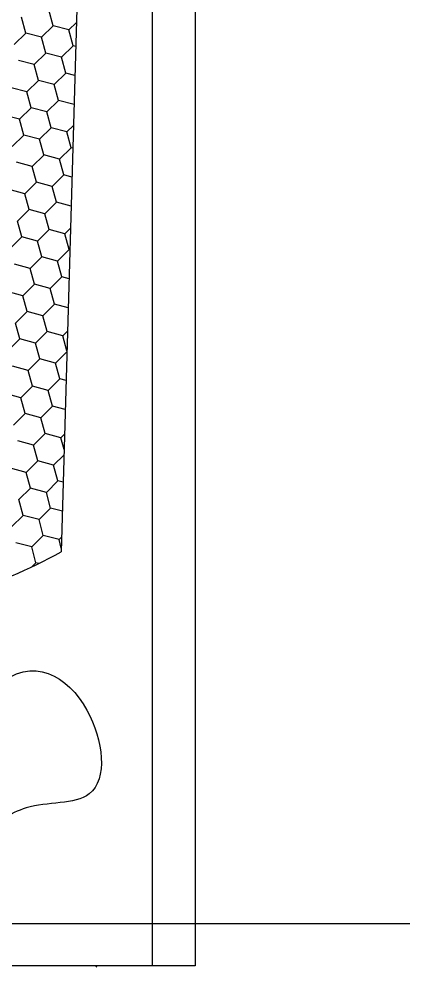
# Model space of a CAD drawing. Header units: inches. Extents: x 11.6 to 54.1, y 10.7 to 35.5.
# Drawn here: x 39.5811 to 39.7573, y 31.3981 to 31.8336 of the extents above; entities that cross this region are included whole.
import ezdxf

# ---------------------------------------------------------------- set-up
doc = ezdxf.new("R2010")
doc.units = ezdxf.units.IN
doc.header["$MEASUREMENT"] = 0
doc.layers.add('02', color=2, linetype='Continuous')
doc.layers.add('1', color=1, linetype='Continuous')

msp = doc.modelspace()

# ---------------------------------------------------------------- linework, layer by layer
at = {"layer": '02'}
for p, q in [((39.64216285139374, 32.49814949224543), (39.64216285139374, 31.39858789502483)), ((39.66185118291579, 32.49814949224543), (39.66185118291579, 31.39858789502483)), ((39.62381216055766, 32.40781655326151), (39.60044602990202, 31.58881997418081)), ((39.59669707423128, 31.83052314275716), (39.59475593139469, 31.83776758645269)), ((39.58414932979323, 31.82716098474936), (39.58220818695664, 31.83440542844488)), ((39.59139363664254, 31.82521959752791), (39.59669693744328, 31.83052289838685)), ((39.60394123788975, 31.82858199620983), (39.59669679425243, 31.83052313904642)), ((39.6039413810806, 31.82858175557936), (39.60738471894111, 31.83202509342533)), ((39.57884589208808, 31.821857439491), (39.58414919288881, 31.82716074034994)), ((39.59139349333528, 31.82521983821658), (39.58414904969796, 31.82716098105317)), ((39.6058826608216, 31.82133755621049), (39.60394151798501, 31.82858199990602)), ((39.59333491626713, 31.81797539820269), (39.59139377343055, 31.82521984189822)), ((39.58803147856198, 31.81267185300254), (39.59333477947913, 31.81797515386148)), ((39.6005790799256, 31.81603425171357), (39.59333463628828, 31.81797539455016)), ((39.60057922311645, 31.81603401103945), (39.60588252391718, 31.82133731189839)), ((39.60707071689941, 31.82101913882667), (39.60588238072634, 31.82133755254341)), ((39.58803133537113, 31.81267209372032), (39.5807868916174, 31.81461323655691)), ((39.60252050274104, 31.80878981165603), (39.60057935990445, 31.81603425535155)), ((39.58997275830298, 31.80542765366278), (39.5880316154664, 31.8126720973583)), ((39.59721706503588, 31.80348626649953), (39.60252036583662, 31.80878956735847)), ((39.60668993588589, 31.80767253679238), (39.60252022276219, 31.80878980804715)), ((39.58466932048142, 31.80012410846263), (39.58997262139857, 31.80542740932157)), ((39.59721692196145, 31.80348650721731), (39.58997247820772, 31.8054276500539)), ((39.58466917740699, 31.80012434922406), (39.57742473365325, 31.80206549206065)), ((39.58661060022242, 31.79287990910831), (39.58466945738584, 31.80012435280383)), ((39.59915834477689, 31.79624206711611), (39.5972172019403, 31.80348651081164)), ((39.59385490707174, 31.79093852195962), (39.59915820787247, 31.79624182281856)), ((39.60630915463954, 31.79432593475809), (39.59915806479804, 31.79624206353634)), ((39.58130716240085, 31.78757636392271), (39.586610463318, 31.79287966478165)), ((39.59385476388089, 31.7909387627065), (39.58661032024357, 31.79287990554309)), ((39.58130701932642, 31.78757660471325), (39.5740625756891, 31.78951774754984)), ((39.58324844225827, 31.78033216455384), (39.58130729942169, 31.78757660824937)), ((39.59579618681274, 31.78369432256164), (39.59385504397616, 31.79093876625717)), ((39.59049274899117, 31.7783907774197), (39.59579604979191, 31.78369407827864)), ((39.60304035047121, 31.78175317620349), (39.59579590671748, 31.78369431904008)), ((39.60304049354564, 31.78175293547116), (39.6060359042469, 31.78474834621608)), ((39.57794500443671, 31.77502861938279), (39.58324830523744, 31.78033192024174)), ((39.59049260591674, 31.77839101821024), (39.58324816216301, 31.78033216104683)), ((39.59243402873218, 31.77114657802173), (39.59049288589559, 31.77839102171725)), ((39.60498177328665, 31.77450873601498), (39.60304063045006, 31.78175317971051)), ((39.59967833546508, 31.76920519093125), (39.60498163626581, 31.77450849179019)), ((39.60573798300285, 31.77430603173576), (39.6049814933078, 31.77450873252252)), ((39.58713059091061, 31.76584303289434), (39.59243389182776, 31.77114633375328)), ((39.59967819239065, 31.76920543169268), (39.59243374875333, 31.77114657452927)), ((39.5871304479526, 31.76584327369943), (39.57988600419886, 31.76778441653602)), ((39.58907187076803, 31.75859883346726), (39.58713072793145, 31.76584327716279)), ((39.6016196153225, 31.76196099147506), (39.59967847248591, 31.76920543517059)), ((39.59631617738452, 31.75665744639133), (39.60161947830166, 31.76196074725027)), ((39.60535720187291, 31.76095942970147), (39.60161933522723, 31.76196098802626)), ((39.58376843283005, 31.75329528835442), (39.5890717337472, 31.75859858921336)), ((39.5963160344265, 31.75665768719642), (39.58907159078918, 31.75859883003301)), ((39.59825745724194, 31.7494132469206), (39.59631631440535, 31.75665769061612)), ((39.58376828987203, 31.75329552920317), (39.57652384623471, 31.75523667203976)), ((39.58570971280388, 31.74605108891279), (39.5837685699673, 31.75329553260832)), ((39.59295401942037, 31.74410970186597), (39.5982573202211, 31.74941300272491)), ((39.60497642074298, 31.74761282766718), (39.59825717726309, 31.74941324353)), ((39.5804062748659, 31.74074754381451), (39.58570957566663, 31.74605084467345)), ((39.59295387646235, 31.74410994270016), (39.58570943270862, 31.74605108553675)), ((39.59489529927779, 31.73686550238068), (39.5929541564412, 31.74410994607621)), ((39.58234755483974, 31.73350334437288), (39.58040641200315, 31.7407477880684)), ((39.58959186133981, 31.73156195732605), (39.59489516225695, 31.73686525818499)), ((39.60213946293626, 31.7349243561826), (39.59489501929894, 31.73686549903374)), ((39.60213960589427, 31.73492411536296), (39.60468708955269, 31.73747159899227)), ((39.60408088586811, 31.72767991583402), (39.60213974291511, 31.73492435952954)), ((39.57704411678534, 31.72819979928914), (39.58234741770249, 31.73350310014808)), ((39.58959171838179, 31.73156219818935), (39.58234727474447, 31.73350334104049)), ((39.59153314131364, 31.72431775782621), (39.58959199847705, 31.73156220152174)), ((39.59877744781371, 31.72237637083759), (39.60408074873086, 31.72767967169654)), ((39.60440524898987, 31.7275929246303), (39.60408060588926, 31.72767991251618)), ((39.58622970325924, 31.71901421278613), (39.59153300417639, 31.72431751364508)), ((39.59877730497211, 31.72237661168634), (39.59153286121838, 31.72431775452293)), ((39.60071872778754, 31.71513217127955), (39.59877758495096, 31.72237661497508)), ((39.58622956041764, 31.71901445369309), (39.57898511678032, 31.72095559652968)), ((39.58817098334949, 31.71177001327175), (39.58622984051291, 31.71901445696727)), ((39.59541528984956, 31.70982862629768), (39.6007185906503, 31.71513192715662)), ((39.60402446785994, 31.71424632261056), (39.6007184478087, 31.71513216801992)), ((39.58286754529509, 31.70646646826077), (39.58817084609583, 31.71176976911971)), ((39.59541514700796, 31.70982886719008), (39.58817070325423, 31.71177001002667)), ((39.5973565698234, 31.70258442673963), (39.59541542698681, 31.70982887043516)), ((39.58286740245349, 31.70646670919683), (39.57562295869976, 31.70840785203342)), ((39.58480882538534, 31.69922226873183), (39.58286768254876, 31.70646671242736)), ((39.592053131769, 31.69728088175776), (39.59735643256973, 31.7025841826167)), ((39.60364368673, 31.70089972057627), (39.59735628984455, 31.70258442350911)), ((39.57950538721453, 31.69391872372086), (39.58480868801526, 31.6992220245798)), ((39.5920529889274, 31.69728112267927), (39.58480854529008, 31.69922226551586)), ((39.59399441185925, 31.69003668218517), (39.59205326902266, 31.69728112588069)), ((39.58144666730478, 31.68667452417736), (39.5795055244682, 31.69391896787289)), ((39.58869097368844, 31.68473313721785), (39.59399427460558, 31.69003643807679)), ((39.60123857551772, 31.68809553617626), (39.59399413176398, 31.69003667901285)), ((39.6012387182429, 31.68809529525475), (39.60333827474206, 31.69019485178302)), ((39.60308211761113, 31.68121639166799), (39.60123885549657, 31.68809553934858)), ((39.57614322913397, 31.68137097918094), (39.58144653005112, 31.68667428003988)), ((39.58869083096325, 31.68473337818301), (39.58144638720952, 31.6866745210196)), ((39.5906322538951, 31.6774889376307), (39.58869111105852, 31.68473338132623)), ((39.59787656016234, 31.67554755072939), (39.60306851180322, 31.68073950234117)), ((39.58532867288269, 31.67218563368675), (39.57808422924537, 31.67412677652334)), ((39.58532881560787, 31.67218539267793), (39.59063211652502, 31.67748869353687)), ((39.59787641755357, 31.67554779168), (39.59063197379984, 31.67748893451659)), ((39.59981784036901, 31.66830335109859), (39.59787669753242, 31.67554779479411)), ((39.58727009581454, 31.66494119309078), (39.58532895297795, 31.67218563678631)), ((39.58196665764373, 31.65963764815257), (39.58726995844446, 31.66494094901151)), ((39.59451425947301, 31.66300004716919), (39.58726981583569, 31.66494119002033)), ((39.59451440219819, 31.66299980618948), (39.59981770299893, 31.66830310704842)), ((39.60269173384696, 31.66753321551965), (39.59981756039016, 31.66830334801358)), ((39.58196651491854, 31.65963788917594), (39.57472207128122, 31.66157903202708)), ((39.59645568240486, 31.65575560654412), (39.59451453956827, 31.66300005023965)), ((39.58390793785039, 31.65239344853632), (39.58196679501381, 31.65963789223184)), ((39.57860449956316, 31.64708990361265), (39.58390780048031, 31.65239320447159)), ((39.59115210150886, 31.65045230267293), (39.58390765775513, 31.65239344550952)), ((39.59115224411763, 31.65045206164956), (39.59645554503478, 31.6557553625085)), ((39.60231095283344, 31.65418661348536), (39.59645540230959, 31.65575560350277)), ((39.5930935243243, 31.64320786198965), (39.59115238148771, 31.65045230568518)), ((39.58779008603707, 31.6379043171242), (39.59309338695422, 31.64320761798314)), ((39.60033768798277, 31.64126671616992), (39.59309324434545, 31.64320785900651)), ((39.58778994354471, 31.63790455817667), (39.58054549979098, 31.63984570101326)), ((39.60033783059153, 31.6412664751611), (39.60198946004785, 31.64291810457377)), ((39.60178795653447, 31.63585528842538), (39.60033796807803, 31.64126671915307)), ((39.58973136636015, 31.63066011744974), (39.58779022352356, 31.63790456114526)), ((39.58442792807292, 31.62535657258428), (39.58973122887365, 31.63065987344322)), ((39.59697553001862, 31.62871897165911), (39.5897310863813, 31.6306601144957)), ((39.59697567262739, 31.62871873062119), (39.60171969710901, 31.63346275513192)), ((39.58442778546415, 31.62535681366586), (39.57718334171042, 31.62729795650245)), ((39.59891695283405, 31.62147453090307), (39.59697580999747, 31.6287189745986)), ((39.586369208396, 31.61811237289527), (39.58442806555941, 31.6253568165908)), ((39.59361351454682, 31.61617098609582), (39.59891681546397, 31.62147428695476)), ((39.6013589999504, 31.62082010842875), (39.5989166728552, 31.62147452799269)), ((39.58106576999236, 31.61280882804436), (39.58636907079309, 31.61811212890331)), ((39.59361337205447, 31.61617122716285), (39.58636892830074, 31.61811236999944)), ((39.58300705043185, 31.60556462835535), (39.58106590759527, 31.61280907205088)), ((39.5955547948699, 31.6089267863486), (39.59361365203332, 31.61617123005868)), ((39.59025135646626, 31.60362324155591), (39.59555465738341, 31.60892654241485)), ((39.60097821882047, 31.60747350639446), (39.59555451489106, 31.60892678349643)), ((39.57770361202821, 31.600261083519), (39.58300691282894, 31.60556438437794)), ((39.59025121397391, 31.60362348266659), (39.58300677033659, 31.60556462550318)), ((39.59219263690576, 31.59637904180869), (39.59025149406917, 31.60362348550422)), ((39.58688919850211, 31.59107549701599), (39.59219249930285, 31.59637879787493)), ((39.59943680056423, 31.59443789614903), (39.59219235681049, 31.59637903898562)), ((39.59943694305658, 31.5944376550529), (39.60064064535364, 31.59564135736451)), ((39.58688905600976, 31.59107573815578), (39.57964461237244, 31.59301688099237)), ((39.58883047894161, 31.58383129725422), (39.58688933610502, 31.5910757409643)), ((39.60049379545782, 31.59049418516821), (39.59943708054308, 31.59443789895755)), ((39.58690347905323, 31.58190419115141), (39.58883034122228, 31.58383105333502)), ((39.59016058802191, 31.58347481779361), (39.58883019884635, 31.58383129448936)), ((39.66185118291579, 31.39858789502483), (39.33918530143384, 31.39858789502483)), ((39.61674705612059, 31.39858789502483), (39.61624705615505, 31.39808789501564))]:
    msp.add_line(p, q, dxfattribs=at)
msp.add_arc((39.47825429296173, 31.81137950701537), 0.2538967629371526, 276.0747594511005, 298.7680824624256, dxfattribs=at)
msp.add_open_spline([(39.55681490454409, 31.51040995441741), (39.56003339424316, 31.5153835063889), (39.58274515868217, 31.54497032540399), (39.61785467165574, 31.52243337649867), (39.62322914040234, 31.47046581440969), (39.58381240953278, 31.47541253557443), (39.5661497607227, 31.45947361029408), (39.54084819973033, 31.45575653901921), (39.53154883590579, 31.47838801207268), (39.54019013104081, 31.49223026441774), (39.55138208122045, 31.50136982120472), (39.55687293176126, 31.51001375604261), (39.56029507167224, 31.51540103713938)], degree=3, knots=[26.11201976532951, 26.11201976532951, 26.11201976532951, 26.11201976532951, 52.20549026483829, 138.3379867362283, 215.3334757533617, 274.5046567780129, 322.3367169445017, 360.0338403127782, 405.3380270602018, 430.8581752020538, 453.7854444260566, 491.712609331314, 491.712609331314, 491.712609331314, 491.712609331314], dxfattribs=at)
at = {"layer": '1'}
msp.add_line((33.43569185327325, 31.41802676639651), (53.76189506192278, 31.41802676639651), dxfattribs=at)

doc.saveas('drawing.dxf')
